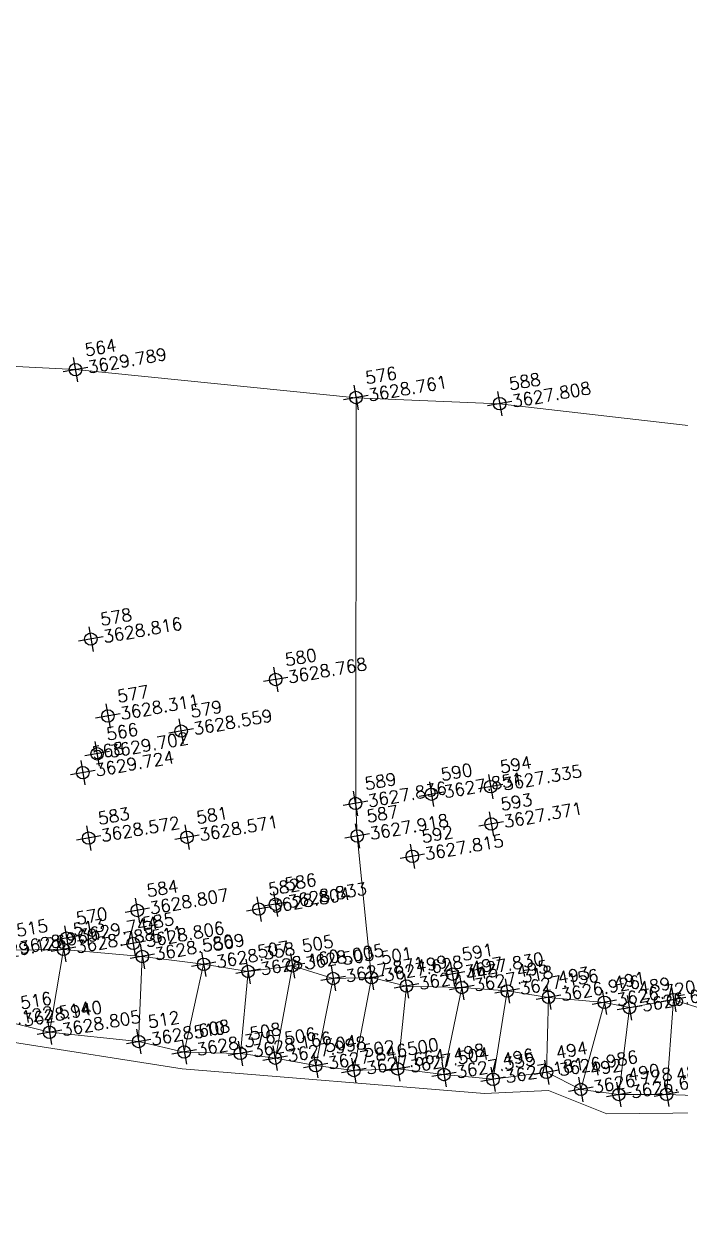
# Model space of a CAD drawing. Header units: millimetres. Extents: x 736950 to 738835, y 8500595 to 8502131.
# Drawn here: x 737855.19 to 737860.46, y 8501302.87 to 8501312.47 of the extents above; entities that cross this region are included whole.
import ezdxf

# ---------------------------------------------------------------- set-up
doc = ezdxf.new("R2010")
doc.units = ezdxf.units.MM
doc.layers.add('pista', color=251, linetype='Continuous', lineweight=5)
doc.styles.add('5mm', font='arial.ttf', dxfattribs={"height": 3})

msp = doc.modelspace()

# ---------------------------------------------------------------- hatches: boundary and pattern name
at = {"layer": 'pista'}
h = msp.add_hatch(dxfattribs=at)
h.set_pattern_fill('HONEY', color=256, scale=3, angle=9.94991650582834, style=0)
h.set_pattern_definition([(9.94991650582834, (1479841.21072825, -18.49207214638591), (0.4979252195647159, 0.4170677100899267), [0.375, -0.75]), (129.9499165058283, (1479841.21072825, -18.49207214638591), (-0.6101538418184378, 0.222682034283025), [0.3749999999999999, -0.7499999999999998]), (69.94991650582834, (1479841.21072825, -18.49207214638591), (-0.112228622253722, 0.6397497443729518), [-0.75, 0.375])])
h.paths.add_polyline_path([(737744.7999806425, 8501250.923935566), (737743.4751223363, 8501250.754223157), (737756.465848178, 8501242.026572531), (737763.5739612179, 8501242.006896213), (737770.002546867, 8501243.455222024), (737769.8468594846, 8501244.342704736), (737763.4750639071, 8501242.907173423), (737756.7405500773, 8501242.925815564)])
h.paths.add_polyline_path([(737794.2809870465, 8501256.017245878), (737809.7820272583, 8501263.709828075), (737823.391616501, 8501273.483615467), (737837.0791595323, 8501280.557800073), (737851.5530432165, 8501285.77819753), (737870.8510758049, 8501293.050216693, -0.9976846880626209), (737871.0089264096, 8501292.63424804), (737865.2748787645, 8501289.581801567, 0.7845063948290762), (737866.1540430214, 8501286.121818589), (737883.2588851704, 8501291.348365877), (737897.4188924351, 8501296.516943583), (737903.2981396064, 8501301.44146652, -0.5512150924587264), (737904.1219025984, 8501301.177325813), (737906.855912117, 8501297.98174819, 0.5618964424650519), (737910.2738656431, 8501298.536066804), (737914.22079628, 8501308.558674501), (737925.6412323939, 8501300.72656757, 0.340189525830376), (737928.7023693406, 8501300.894137181), (737936.9171069289, 8501306.117412793, -0.358727273887905), (737938.1716059428, 8501305.962964654), (737943.1732157968, 8501301.051021611, 0.3417074120720416), (737946.0555081918, 8501300.709858142), (737955.8779356404, 8501307.072689936), (737971.8320576148, 8501314.464803053), (737988.5677626224, 8501323.411181662), (738023.1375471824, 8501336.282937778), (738044.4246208373, 8501357.728329657), (738061.4456776979, 8501362.208386911), (738078.9085143938, 8501363.070318012), (738112.0997810266, 8501372.051506756), (738118.6561313582, 8501373.365123207), (738128.3493353954, 8501376.976906104), (738155.2251721952, 8501366.826195797), (738176.6167526407, 8501363.543890122), (738193.8053773039, 8501353.328603027), (738204.7313956148, 8501340.877429372), (738207.705198212, 8501335.751671141), (738214.35685511, 8501331.742925933), (738229.9282901662, 8501313.374534177), (738233.5603594936, 8501308.186787868), (738234.53883727, 8501308.358438132), (738230.6417003467, 8501313.924784988), (738214.9478837823, 8501332.43754055), (738208.3676942562, 8501336.403214611), (738205.4657963786, 8501341.405035153), (738194.387784551, 8501354.029418997), (738176.9261677533, 8501364.406946706), (738155.4549153853, 8501367.70147717), (738128.3514754312, 8501377.93815071), (738118.4090486554, 8501374.233504975), (738111.8936108743, 8501372.928085677), (738078.7671659255, 8501363.964436961), (738061.3074614278, 8501363.102660457), (738043.958527311, 8501358.536303693), (738022.6381405202, 8501337.057350922), (737988.196920163, 8501324.233464561), (737971.4304040315, 8501315.270615296), (737955.4419368334, 8501307.862588815), (737945.5806043665, 8501301.47455489, -0.3391433520832071), (737943.8038299843, 8501301.693147572), (737938.8116631231, 8501306.59581691, 0.3560082385246841), (737936.4342009705, 8501306.876887502), (737928.158540546, 8501301.61487459, -0.3502196171718997), (737926.1502499409, 8501301.468794718), (737914.5128481541, 8501309.44969617, 0.4302069892023044), (737913.4330382891, 8501309.014522241), (737909.4507249827, 8501298.90206584, -0.5704007069138802), (737907.5397775185, 8501298.566836312), (737904.9064502402, 8501301.644734057, 0.4931454261128044), (737902.7202336333, 8501302.131411942), (737896.9620044216, 8501297.308254998), (737882.9728831241, 8501292.20205278), (737866.0373022418, 8501287.027224885, -0.7384715771871906), (737865.6977918843, 8501288.787355538), (737871.5108758068, 8501291.881875956, 0.9119586051647783), (737870.5337161538, 8501293.892406015), (737851.2416702455, 8501286.62264278), (737836.7183275839, 8501281.384406622), (737822.9200107896, 8501274.252970394), (737809.3164408724, 8501264.483505804), (737793.8201376351, 8501256.79327439), (737778.9884914039, 8501246.402265295), (737769.846859484, 8501244.34270474), (737770.0025468671, 8501243.455222024), (737779.3594973255, 8501245.563292695)])
h.paths.add_polyline_path([(738260.5182952256, 8501271.251537092), (738234.538837269, 8501308.358438132), (738233.56035949, 8501308.186787868), (738259.6897886079, 8501270.86568047), (738269.3749442189, 8501234.589470252), (738274.5057655985, 8501215.583008338), (738279.7983711922, 8501189.602392923), (738280.7089290785, 8501189.641305126), (738275.382018582, 8501215.790318219), (738270.2441657205, 8501234.822827347)])

# ---------------------------------------------------------------- linework, layer by layer
at = {"linetype": 'Continuous', "extrusion": (0.9849591664230046, 0.172787269436437, 0)}
for points, elevation in [([(8245950.958062787, 0), (8245950.758062787, 0)], 2195675.732162654), ([(8245950.348062788, 0), (8245950.148062789, 0)], 2195677.911162654), ([(8245950.100062788, 0), (8245949.900062789, 0)], 2195679.039162654), ([(8245948.805062787, 0), (8245948.605062787, 0)], 2195675.480162655), ([(8245948.229062786, 0), (8245948.029062786, 0)], 2195676.885162654), ([(8245948.173062786, 0), (8245947.973062788, 0)], 2195675.508162654), ([(8245947.952062787, 0), (8245947.752062789, 0)], 2195676.066162654), ([(8245947.889062786, 0), (8245947.689062787, 0)], 2195675.370162654), ([(8245947.760062787, 0), (8245947.560062789, 0)], 2195675.231162655), ([(8245947.105062787, 0), (8245946.905062787, 0)], 2195677.958162655), ([(8245947.083062788, 0), (8245946.883062787, 0)], 2195678.436162654), ([(8245947.138062787, 0), (8245946.938062788, 0)], 2195677.344162654), ([(8245946.787062787, 0), (8245946.587062787, 0)], 2195678.389162654), ([(8245947.234062786, 0), (8245947.034062789, 0)], 2195675.186162655), ([(8245947.104062785, 0), (8245946.904062786, 0)], 2195675.965162654), ([(8245946.878062787, 0), (8245946.678062787, 0)], 2195677.313162655), ([(8245946.641062787, 0), (8245946.441062788, 0)], 2195677.720162654), ([(8245946.594062784, 0), (8245946.394062786, 0)], 2195675.471162654), ([(8245946.436062787, 0), (8245946.236062787, 0)], 2195676.434162654), ([(8245946.452062788, 0), (8245946.252062789, 0)], 2195676.572162654), ([(8245946.473062787, 0), (8245946.273062787, 0)], 2195674.873162654), ([(8245946.388062784, 0), (8245946.188062787, 0)], 2195674.833162654), ([(8245946.339062789, 0), (8245946.139062789, 0)], 2195675.392162655), ([(8245946.223062787, 0), (8245946.023062788, 0)], 2195675.446162654), ([(8245946.076062787, 0), (8245945.876062788, 0)], 2195675.920162654), ([(8245945.958062786, 0), (8245945.758062788, 0)], 2195676.262162656), ([(8245945.941062788, 0), (8245945.741062788, 0)], 2195676.621162654), ([(8245945.653062787, 0), (8245945.453062788, 0)], 2195677.874162654), ([(8245945.784062785, 0), (8245945.584062788, 0)], 2195676.925162655), ([(8245945.738062787, 0), (8245945.538062786, 0)], 2195677.229162655), ([(8245945.623062788, 0), (8245945.423062787, 0)], 2195677.494162655), ([(8245945.534062787, 0), (8245945.334062789, 0)], 2195677.929162655), ([(8245945.444062785, 0), (8245945.244062786, 0)], 2195678.284162654), ([(8245945.336062788, 0), (8245945.136062789, 0)], 2195678.602162655), ([(8245945.144062787, 0), (8245944.944062788, 0)], 2195679.587162654), ([(8245945.219062787, 0), (8245945.019062786, 0)], 2195679.036162654), ([(8245945.141062788, 0), (8245944.941062788, 0)], 2195679.227162655), ([(8245945.752062786, 0), (8245945.552062786, 0)], 2195674.607162654), ([(8245945.555062786, 0), (8245945.355062788, 0)], 2195675.299162654), ([(8245945.409062786, 0), (8245945.20906279, 0)], 2195675.645162655), ([(8245945.320062786, 0), (8245945.120062786, 0)], 2195676.087162654), ([(8245945.234062787, 0), (8245945.034062788, 0)], 2195676.355162653), ([(8245945.119062787, 0), (8245944.919062788, 0)], 2195676.666162654), ([(8245945.027062787, 0), (8245944.827062787, 0)], 2195676.960162655), ([(8245944.980062787, 0), (8245944.780062787, 0)], 2195677.310162654), ([(8245944.871062788, 0), (8245944.671062789, 0)], 2195677.668162653), ([(8245944.765062785, 0), (8245944.565062786, 0)], 2195678.049162655), ([(8245944.746062786, 0), (8245944.546062789, 0)], 2195678.482162654), ([(8245944.563062787, 0), (8245944.363062788, 0)], 2195678.729162654), ([(8245944.470062787, 0), (8245944.270062788, 0)], 2195679.022162655), ([(8245944.405062787, 0), (8245944.205062788, 0)], 2195679.400162654)]:
    msp.add_lwpolyline(points, dxfattribs=dict(at, elevation=elevation))
at = {"linetype": 'Continuous', "extrusion": (-0.172787269436437, 0.9849591664230046, 0)}
for points, elevation in [([(-2195675.832162654, 0), (-2195675.632162655, 0)], 8245950.858062787), ([(-2195678.011162654, 0), (-2195677.811162654, 0)], 8245950.248062787), ([(-2195679.139162655, 0), (-2195678.939162654, 0)], 8245950.000062787), ([(-2195675.580162654, 0), (-2195675.380162654, 0)], 8245948.705062789), ([(-2195676.985162654, 0), (-2195676.785162654, 0)], 8245948.129062788), ([(-2195675.608162655, 0), (-2195675.408162654, 0)], 8245948.073062787), ([(-2195676.166162654, 0), (-2195675.966162656, 0)], 8245947.85206279), ([(-2195675.470162656, 0), (-2195675.270162655, 0)], 8245947.789062787), ([(-2195675.331162655, 0), (-2195675.131162655, 0)], 8245947.660062787), ([(-2195678.058162655, 0), (-2195677.858162655, 0)], 8245947.005062786), ([(-2195678.536162655, 0), (-2195678.336162655, 0)], 8245946.983062788), ([(-2195677.444162655, 0), (-2195677.244162655, 0)], 8245947.038062787), ([(-2195678.489162655, 0), (-2195678.289162654, 0)], 8245946.687062787), ([(-2195675.286162653, 0), (-2195675.086162654, 0)], 8245947.134062787), ([(-2195676.065162655, 0), (-2195675.865162654, 0)], 8245947.004062788), ([(-2195677.413162654, 0), (-2195677.213162654, 0)], 8245946.778062786), ([(-2195677.820162655, 0), (-2195677.620162655, 0)], 8245946.541062787), ([(-2195676.672162654, 0), (-2195676.472162655, 0)], 8245946.352062787), ([(-2195675.571162655, 0), (-2195675.371162654, 0)], 8245946.494062787), ([(-2195676.534162655, 0), (-2195676.334162654, 0)], 8245946.336062788), ([(-2195674.973162655, 0), (-2195674.773162656, 0)], 8245946.373062788), ([(-2195674.933162654, 0), (-2195674.733162654, 0)], 8245946.288062787), ([(-2195675.492162656, 0), (-2195675.292162655, 0)], 8245946.239062788), ([(-2195675.546162655, 0), (-2195675.346162654, 0)], 8245946.123062788), ([(-2195676.020162655, 0), (-2195675.820162655, 0)], 8245945.976062788), ([(-2195676.362162654, 0), (-2195676.162162654, 0)], 8245945.858062787), ([(-2195676.721162654, 0), (-2195676.521162654, 0)], 8245945.841062789), ([(-2195677.329162654, 0), (-2195677.129162654, 0)], 8245945.638062787), ([(-2195677.974162654, 0), (-2195677.774162654, 0)], 8245945.553062788), ([(-2195677.025162654, 0), (-2195676.825162654, 0)], 8245945.684062786), ([(-2195677.594162655, 0), (-2195677.394162654, 0)], 8245945.523062789), ([(-2195678.029162655, 0), (-2195677.829162654, 0)], 8245945.434062786), ([(-2195678.384162655, 0), (-2195678.184162654, 0)], 8245945.344062787), ([(-2195678.702162655, 0), (-2195678.502162655, 0)], 8245945.236062787), ([(-2195679.687162654, 0), (-2195679.487162655, 0)], 8245945.04406279), ([(-2195679.136162654, 0), (-2195678.936162655, 0)], 8245945.119062788), ([(-2195679.327162655, 0), (-2195679.127162655, 0)], 8245945.041062786), ([(-2195674.707162655, 0), (-2195674.507162655, 0)], 8245945.652062788), ([(-2195675.399162654, 0), (-2195675.199162654, 0)], 8245945.455062787), ([(-2195675.745162655, 0), (-2195675.545162655, 0)], 8245945.309062786), ([(-2195676.187162654, 0), (-2195675.987162653, 0)], 8245945.220062787), ([(-2195676.455162655, 0), (-2195676.255162654, 0)], 8245945.134062788), ([(-2195676.766162656, 0), (-2195676.566162655, 0)], 8245945.019062788), ([(-2195677.060162654, 0), (-2195676.860162655, 0)], 8245944.927062788), ([(-2195677.410162654, 0), (-2195677.210162654, 0)], 8245944.880062786), ([(-2195678.582162653, 0), (-2195678.382162654, 0)], 8245944.64606279), ([(-2195677.768162654, 0), (-2195677.568162654, 0)], 8245944.771062788), ([(-2195678.149162654, 0), (-2195677.949162655, 0)], 8245944.665062788), ([(-2195678.829162655, 0), (-2195678.629162655, 0)], 8245944.463062787), ([(-2195679.122162655, 0), (-2195678.922162654, 0)], 8245944.370062787), ([(-2195679.500162655, 0), (-2195679.300162654, 0)], 8245944.305062789)]:
    msp.add_lwpolyline(points, dxfattribs=dict(at, elevation=elevation))
at = {"linetype": 'Continuous'}
for centre in [(737855.606214435, 8501309.697850818), (737857.8578406929, 8501309.473529186), (737859.0117258753, 8501309.424163353), (737855.7300157159, 8501307.533691341), (737857.2134088122, 8501307.209120974), (737855.866796127, 8501306.91603519), (737856.4545893283, 8501306.794774512), (737855.7799433466, 8501306.612462144), (737855.6653235801, 8501306.461384982), (737858.93909469, 8501306.348350823), (737858.4644828886, 8501306.28742761), (737857.8540159805, 8501306.21383988), (737858.9439466409, 8501306.04868191), (737855.7118865214, 8501305.935521033), (737856.5016320571, 8501305.942077624), (737857.8684069364, 8501305.95239409), (737858.3102358999, 8501305.789283188), (737857.0789998021, 8501305.36516213), (737857.2121595707, 8501305.40476612), (737856.1031837363, 8501305.354391538), (737855.5350854143, 8501305.131884692), (737856.0694327158, 8501305.089576757), (737855.5103739657, 8501305.04125167), (737856.142663834, 8501304.984652005), (737856.6349342074, 8501304.921764174), (737857.3487168645, 8501304.909918563), (737856.9921791403, 8501304.864632238), (737857.6752720526, 8501304.807807302), (737857.9826478537, 8501304.81502651), (737858.6326334337, 8501304.842752771), (737858.2635325685, 8501304.747544834), (737858.7073678732, 8501304.735045929), (737859.0725792315, 8501304.707739085), (737859.4044572712, 8501304.656309847), (737859.8521456601, 8501304.6160593), (737860.4078172059, 8501304.637393149), (737860.0537502678, 8501304.572234852), (737855.3976658974, 8501304.375767719), (737856.1132967325, 8501304.301299555), (737856.4793195457, 8501304.21727991), (737856.9300495641, 8501304.205990518), (737857.2088783258, 8501304.167591019), (737857.5350711625, 8501304.108057555), (737857.8405455863, 8501304.068240767), (737858.1934022963, 8501304.08242323), (737858.5648514901, 8501304.036920525), (737859.3882066602, 8501304.054449467), (737858.9584363832, 8501303.998346804), (737859.6631116447, 8501303.916880395), (737859.9677738965, 8501303.875905862), (737860.3513196339, 8501303.877197105)]:
    msp.add_circle(centre, 0.05, dxfattribs=at)
at = {"layer": 'pista'}
for p, q in [((737855.5103739657, 8501305.04125167), (737855.3976658974, 8501304.375767719)), ((737856.142663834, 8501304.984652005), (737856.1132967328, 8501304.301299555)), ((737856.6349342074, 8501304.921764174), (737856.4793195457, 8501304.21727991)), ((737856.9921791403, 8501304.864632238), (737856.9300495641, 8501304.205990518)), ((737857.3487168645, 8501304.909918563), (737857.213094213, 8501304.166821577)), ((737857.6752720526, 8501304.807807302), (737857.5350711625, 8501304.108057555)), ((737857.9833390028, 8501304.811086673), (737857.8405455863, 8501304.068240767)), ((737858.2635325685, 8501304.747544834), (737858.1939206581, 8501304.079468353)), ((737858.7073678732, 8501304.735045929), (737858.5648514901, 8501304.036920525)), ((737859.0725792315, 8501304.707739085), (737858.9584363832, 8501303.998346804)), ((737859.4044572712, 8501304.656309847), (737859.3882066602, 8501304.054449467)), ((737859.8521456601, 8501304.6160593), (737859.6631116447, 8501303.916880395)), ((737860.0537502678, 8501304.572234852), (737859.9677738965, 8501303.875905862)), ((737860.4078172059, 8501304.637393149), (737860.3513196339, 8501303.877197105)), ((737855.0997865202, 8501304.295726838), (737856.4633737538, 8501304.083068715)), ((737856.4633737538, 8501304.083068715), (737858.8908347758, 8501303.885490805)), ((737858.8908347758, 8501303.885490805), (737859.403590731, 8501303.907847889)), ((737859.403590731, 8501303.907847889), (737859.8732892612, 8501303.719874864)), ((737859.8732892612, 8501303.719874864), (737860.6671551458, 8501303.729513833))]:
    msp.add_line(p, q, dxfattribs=at)
for points in [[(737857.8584652804, 8501309.469968777), (737855.606214435, 8501309.697850818), (737853.6435246352, 8501309.797217565), (737853.7053801657, 8501306.46985917), (737853.6558234722, 8501305.129130729)], [(737861.1991395064, 8501309.17233284), (737859.0117258753, 8501309.424163353), (737857.8584652804, 8501309.469968777), (737857.8566320674, 8501306.198927097), (737857.8684069364, 8501305.95239409), (737857.9833390028, 8501304.811086673)], [(737860.7220345221, 8501304.536163317), (737860.4078172059, 8501304.637393149), (737860.0532319059, 8501304.57518973), (737859.8521456601, 8501304.6160593), (737859.4044572712, 8501304.656309847), (737859.0725792315, 8501304.707739085), (737858.7073678732, 8501304.735045929), (737858.2635325685, 8501304.747544834), (737857.9826478537, 8501304.81502651), (737857.6752720526, 8501304.807807302), (737857.3487168645, 8501304.909918563), (737856.9921791403, 8501304.864632238), (737856.6349342074, 8501304.921764174), (737856.142663834, 8501304.984652005), (737855.5103739657, 8501305.04125167), (737855.0555138291, 8501305.035572207)], [(737855.0875954756, 8501304.453358527), (737855.3976658974, 8501304.375767719), (737856.1132967328, 8501304.301299555), (737856.4793195457, 8501304.21727991), (737856.9300495641, 8501304.205990518), (737857.2088783258, 8501304.167591019), (737857.5350711625, 8501304.108057555), (737857.8405455863, 8501304.068240767), (737858.1934022963, 8501304.08242323), (737858.5648514901, 8501304.036920525), (737858.9584363832, 8501303.998346804), (737859.3882066602, 8501304.054449467), (737859.6631116447, 8501303.916880395), (737859.9677738965, 8501303.875905862), (737860.3513196339, 8501303.877197105), (737860.8001314986, 8501303.859479595)]]:
    msp.add_lwpolyline(points, dxfattribs=at)

# ---------------------------------------------------------------- texts
at = {"color": 2, "char_height": 0.1, "attachment_point": 1, "rotation": 9.94991650582834, "style": '5mm'}
for s, insert, width in [('\\Ftxt.shx;\\W1.0000000000;\\T1.0000000000;\\o\\l564', (737855.6718807705, 8501309.902271785), 0.4), ('\\Ftxt.shx;\\W1.0000000000;\\T1.0000000000;\\o\\l576', (737857.9235070284, 8501309.677950155), 0.4), ('\\Ftxt.shx;\\W1.0000000000;\\T1.0000000000;\\o\\l588', (737859.0773922108, 8501309.628584322), 0.4), ('\\Ftxt.shx;\\W1.0000000000;\\T1.0000000000;\\o\\l578', (737855.7956820515, 8501307.738112308), 0.4), ('\\Ftxt.shx;\\W1.0000000000;\\T1.0000000000;\\o\\l580', (737857.2790751477, 8501307.413541941), 0.3833333333333333), ('\\Ftxt.shx;\\W1.0000000000;\\T1.0000000000;\\o\\l577', (737855.9324624626, 8501307.12045616), 0.4), ('\\Ftxt.shx;\\W1.0000000000;\\T1.0000000000;\\o\\l579', (737856.5202556638, 8501306.99919548), 0.4), ('\\Ftxt.shx;\\W1.0000000000;\\T1.0000000000;\\o\\l566', (737855.8456096821, 8501306.816883111), 0.4), ('\\Ftxt.shx;\\W1.0000000000;\\T1.0000000000;\\o\\l568', (737855.7309899156, 8501306.66580595), 0.4), ('\\Ftxt.shx;\\W1.0000000000;\\T1.0000000000;\\o\\l594', (737859.0047610255, 8501306.552771792), 0.4), ('\\Ftxt.shx;\\W1.0000000000;\\T1.0000000000;\\o\\l590', (737858.5301492241, 8501306.491848579), 0.3833333333333333), ('\\Ftxt.shx;\\W1.0000000000;\\T1.0000000000;\\o\\l589', (737857.919682316, 8501306.418260848), 0.4), ('\\Ftxt.shx;\\W1.0000000000;\\T1.0000000000;\\o\\l593', (737859.0096129765, 8501306.253102876), 0.4), ('\\Ftxt.shx;\\W1.0000000000;\\T1.0000000000;\\o\\l583', (737855.777552857, 8501306.139942002), 0.4), ('\\Ftxt.shx;\\W1.0000000000;\\T1.0000000000;\\o\\l581', (737856.5672983926, 8501306.14649859), 0.3666666666666667), ('\\Ftxt.shx;\\W1.0000000000;\\T1.0000000000;\\o\\l587', (737857.9340732719, 8501306.15681506), 0.4), ('\\Ftxt.shx;\\W1.0000000000;\\T1.0000000000;\\o\\l592', (737858.3759022354, 8501305.993704155), 0.4), ('\\Ftxt.shx;\\W1.0000000000;\\T1.0000000000;\\o\\l582', (737857.1446661376, 8501305.569583097), 0.4), ('\\Ftxt.shx;\\W1.0000000000;\\T1.0000000000;\\o\\l586', (737857.2778259062, 8501305.609187089), 0.4), ('\\Ftxt.shx;\\W1.0000000000;\\T1.0000000000;\\o\\l584', (737856.1688500718, 8501305.558812506), 0.4), ('\\Ftxt.shx;\\W1.0000000000;\\T1.0000000000;\\o\\l570', (737855.6007517498, 8501305.33630566), 0.3833333333333333), ('\\Ftxt.shx;\\W1.0000000000;\\T1.0000000000;\\o\\l585', (737856.1350990513, 8501305.293997725), 0.4), ('\\Ftxt.shx;\\W1.0000000000;\\T1.0000000000;\\o\\l515', (737855.1211801646, 8501305.239993175), 0.3666666666666667), ('\\Ftxt.shx;\\W1.0000000000;\\T1.0000000000;\\o\\l513', (737855.5760403012, 8501305.24567264), 0.3666666666666667), ('\\Ftxt.shx;\\W1.0000000000;\\T1.0000000000;\\o\\l511', (737856.2083301696, 8501305.189072974), 0.3333333333333333), ('\\Ftxt.shx;\\W1.0000000000;\\T1.0000000000;\\o\\l509', (737856.700600543, 8501305.126185142), 0.3833333333333333), ('\\Ftxt.shx;\\W1.0000000000;\\T1.0000000000;\\o\\l505', (737857.4143832, 8501305.11433953), 0.3833333333333333), ('\\Ftxt.shx;\\W1.0000000000;\\T1.0000000000;\\o\\l507', (737857.0578454759, 8501305.069053207), 0.3833333333333333), ('\\Ftxt.shx;\\W1.0000000000;\\T1.0000000000;\\o\\l503', (737857.7409383882, 8501305.01222827), 0.3833333333333333), ('\\Ftxt.shx;\\W1.0000000000;\\T1.0000000000;\\o\\l501', (737858.0483141891, 8501305.019447478), 0.35), ('\\Ftxt.shx;\\W1.0000000000;\\T1.0000000000;\\o\\l591', (737858.6982997692, 8501305.047173738), 0.3666666666666667), ('\\Ftxt.shx;\\W1.0000000000;\\T1.0000000000;\\o\\l499', (737858.329198904, 8501304.951965801), 0.4), ('\\Ftxt.shx;\\W1.0000000000;\\T1.0000000000;\\o\\l497', (737858.7730342087, 8501304.939466897), 0.4), ('\\Ftxt.shx;\\W1.0000000000;\\T1.0000000000;\\o\\l495', (737859.138245567, 8501304.912160052), 0.4), ('\\Ftxt.shx;\\W1.0000000000;\\T1.0000000000;\\o\\l493', (737859.4701236067, 8501304.860730816), 0.4), ('\\Ftxt.shx;\\W1.0000000000;\\T1.0000000000;\\o\\l491', (737859.9178119956, 8501304.820480267), 0.3666666666666667), ('\\Ftxt.shx;\\W1.0000000000;\\T1.0000000000;\\o\\l489', (737860.1194166034, 8501304.776655821), 0.4), ('\\Ftxt.shx;\\W1.0000000000;\\T1.0000000000;\\o\\l516', (737855.1532618111, 8501304.657779496), 0.3666666666666667), ('\\Ftxt.shx;\\W1.0000000000;\\T1.0000000000;\\o\\l514', (737855.4633322329, 8501304.580188686), 0.3666666666666667), ('\\Ftxt.shx;\\W1.0000000000;\\T1.0000000000;\\o\\l512', (737856.178963068, 8501304.505720522), 0.3666666666666667), ('\\Ftxt.shx;\\W1.0000000000;\\T1.0000000000;\\o\\l510', (737856.5449858812, 8501304.421700878), 0.35), ('\\Ftxt.shx;\\W1.0000000000;\\T1.0000000000;\\o\\l508', (737856.9957158996, 8501304.410411485), 0.3833333333333333), ('\\Ftxt.shx;\\W1.0000000000;\\T1.0000000000;\\o\\l506', (737857.2745446613, 8501304.372011986), 0.3833333333333333), ('\\Ftxt.shx;\\W1.0000000000;\\T1.0000000000;\\o\\l504', (737857.600737498, 8501304.312478522), 0.3833333333333333), ('\\Ftxt.shx;\\W1.0000000000;\\T1.0000000000;\\o\\l502', (737857.9062119218, 8501304.272661736), 0.3833333333333333), ('\\Ftxt.shx;\\W1.0000000000;\\T1.0000000000;\\o\\l500', (737858.2590686318, 8501304.2868442), 0.3666666666666667), ('\\Ftxt.shx;\\W1.0000000000;\\T1.0000000000;\\o\\l498', (737858.6305178256, 8501304.241341494), 0.4), ('\\Ftxt.shx;\\W1.0000000000;\\T1.0000000000;\\o\\l494', (737859.4538729957, 8501304.258870436), 0.4), ('\\Ftxt.shx;\\W1.0000000000;\\T1.0000000000;\\o\\l496', (737859.0241027187, 8501304.20276777), 0.4), ('\\Ftxt.shx;\\W1.0000000000;\\T1.0000000000;\\o\\l492', (737859.7287779802, 8501304.121301362), 0.4), ('\\Ftxt.shx;\\W1.0000000000;\\T1.0000000000;\\o\\l490', (737860.033440232, 8501304.08032683), 0.3833333333333333), ('\\Ftxt.shx;\\W1.0000000000;\\T1.0000000000;\\o\\l488', (737860.4169859694, 8501304.081618072), 0.4)]:
    msp.add_mtext(s, dxfattribs=dict(at, insert=insert, width=width))
at = {"color": 1, "char_height": 0.1, "attachment_point": 1, "rotation": 9.94991650582834, "style": '5mm'}
for s, insert, width in [('\\Ftxt.shx;\\W1.0000000000;\\T1.0000000000;\\o\\l3629.789', (737855.6960709883, 8501309.7643775), 0.8333333333333334), ('\\Ftxt.shx;\\W1.0000000000;\\T1.0000000000;\\o\\l3628.761', (737857.9476972462, 8501309.540055871), 0.7999999999999999), ('\\Ftxt.shx;\\W1.0000000000;\\T1.0000000000;\\o\\l3627.808', (737859.1015824287, 8501309.490690038), 0.8166666666666668), ('\\Ftxt.shx;\\W1.0000000000;\\T1.0000000000;\\o\\l3628.816', (737855.8198722693, 8501307.600218026), 0.7999999999999999), ('\\Ftxt.shx;\\W1.0000000000;\\T1.0000000000;\\o\\l3628.768', (737857.3032653655, 8501307.275647657), 0.8333333333333334), ('\\Ftxt.shx;\\W1.0000000000;\\T1.0000000000;\\o\\l3628.311', (737855.9566526803, 8501306.982561875), 0.7666666666666666), ('\\Ftxt.shx;\\W1.0000000000;\\T1.0000000000;\\o\\l3628.559', (737856.5444458816, 8501306.861301197), 0.8333333333333334), ('\\Ftxt.shx;\\W1.0000000000;\\T1.0000000000;\\o\\l3629.702', (737855.8697999, 8501306.678988827), 0.8166666666666668), ('\\Ftxt.shx;\\W1.0000000000;\\T1.0000000000;\\o\\l3629.724', (737855.7551801334, 8501306.527911667), 0.8333333333333334), ('\\Ftxt.shx;\\W1.0000000000;\\T1.0000000000;\\o\\l3627.335', (737859.0289512434, 8501306.414877508), 0.8333333333333334), ('\\Ftxt.shx;\\W1.0000000000;\\T1.0000000000;\\o\\l3627.836', (737857.9438725339, 8501306.280366564), 0.8333333333333334), ('\\Ftxt.shx;\\W1.0000000000;\\T1.0000000000;\\o\\l3627.851', (737858.5543394419, 8501306.353954295), 0.7999999999999999), ('\\Ftxt.shx;\\W1.0000000000;\\T1.0000000000;\\o\\l3627.371', (737859.0338031943, 8501306.115208592), 0.7999999999999999), ('\\Ftxt.shx;\\W1.0000000000;\\T1.0000000000;\\o\\l3628.572', (737855.8017430747, 8501306.002047718), 0.8333333333333334), ('\\Ftxt.shx;\\W1.0000000000;\\T1.0000000000;\\o\\l3628.571', (737856.5914886105, 8501306.008604307), 0.7999999999999999), ('\\Ftxt.shx;\\W1.0000000000;\\T1.0000000000;\\o\\l3627.918', (737857.9582634897, 8501306.018920776), 0.7999999999999999), ('\\Ftxt.shx;\\W1.0000000000;\\T1.0000000000;\\o\\l3627.815', (737858.4000924532, 8501305.855809871), 0.7999999999999999), ('\\Ftxt.shx;\\W1.0000000000;\\T1.0000000000;\\o\\l3628.807', (737856.1930402897, 8501305.420918223), 0.8166666666666668), ('\\Ftxt.shx;\\W1.0000000000;\\T1.0000000000;\\o\\l3628.804', (737857.1688563555, 8501305.431688813), 0.8166666666666668), ('\\Ftxt.shx;\\W1.0000000000;\\T1.0000000000;\\o\\l3628.833', (737857.302016124, 8501305.471292805), 0.8333333333333334), ('\\Ftxt.shx;\\W1.0000000000;\\T1.0000000000;\\o\\l3629.744', (737855.6249419677, 8501305.198411375), 0.8333333333333334), ('\\Ftxt.shx;\\W1.0000000000;\\T1.0000000000;\\o\\l3628.806', (737856.1592892691, 8501305.156103441), 0.8166666666666668), ('\\Ftxt.shx;\\W1.0000000000;\\T1.0000000000;\\o\\l3629.126', (737854.8900239128, 8501305.047151823), 0.7999999999999999), ('\\Ftxt.shx;\\W1.0000000000;\\T1.0000000000;\\o\\l3628.969', (737855.1453703825, 8501305.102098892), 0.8333333333333334), ('\\Ftxt.shx;\\W1.0000000000;\\T1.0000000000;\\o\\l3628.788', (737855.6002305191, 8501305.107778355), 0.8333333333333334), ('\\Ftxt.shx;\\W1.0000000000;\\T1.0000000000;\\o\\l3628.586', (737856.2325203874, 8501305.05117869), 0.8333333333333334), ('\\Ftxt.shx;\\W1.0000000000;\\T1.0000000000;\\o\\l3628.358', (737856.7247907608, 8501304.988290858), 0.8333333333333334), ('\\Ftxt.shx;\\W1.0000000000;\\T1.0000000000;\\o\\l3628.160', (737857.0820356937, 8501304.931158923), 0.7833333333333333), ('\\Ftxt.shx;\\W1.0000000000;\\T1.0000000000;\\o\\l3628.005', (737857.4385734178, 8501304.976445246), 0.8000000000000002), ('\\Ftxt.shx;\\W1.0000000000;\\T1.0000000000;\\o\\l3627.871', (737857.765128606, 8501304.874333987), 0.7999999999999999), ('\\Ftxt.shx;\\W1.0000000000;\\T1.0000000000;\\o\\l3627.628', (737858.0725044069, 8501304.881553194), 0.8333333333333334), ('\\Ftxt.shx;\\W1.0000000000;\\T1.0000000000;\\o\\l3627.830', (737858.722489987, 8501304.909279454), 0.8166666666666668), ('\\Ftxt.shx;\\W1.0000000000;\\T1.0000000000;\\o\\l3627.443', (737858.3533891218, 8501304.814071517), 0.8333333333333334), ('\\Ftxt.shx;\\W1.0000000000;\\T1.0000000000;\\o\\l3627.318', (737858.7972244265, 8501304.801572613), 0.7999999999999999), ('\\Ftxt.shx;\\W1.0000000000;\\T1.0000000000;\\o\\l3627.156', (737859.1624357847, 8501304.774265768), 0.7999999999999999), ('\\Ftxt.shx;\\W1.0000000000;\\T1.0000000000;\\o\\l3626.926', (737859.4943138246, 8501304.722836532), 0.8333333333333334), ('\\Ftxt.shx;\\W1.0000000000;\\T1.0000000000;\\o\\l3626.720', (737859.9420022134, 8501304.682585983), 0.8166666666666668), ('\\Ftxt.shx;\\W1.0000000000;\\T1.0000000000;\\o\\l3626.600', (737860.1436068212, 8501304.638761537), 0.8000000000000002), ('\\Ftxt.shx;\\W1.0000000000;\\T1.0000000000;\\o\\l3629.122', (737854.78291573, 8501304.477070393), 0.7999999999999999), ('\\Ftxt.shx;\\W1.0000000000;\\T1.0000000000;\\o\\l3628.940', (737855.177452029, 8501304.519885212), 0.8166666666666668), ('\\Ftxt.shx;\\W1.0000000000;\\T1.0000000000;\\o\\l3628.805', (737855.4875224507, 8501304.442294402), 0.8166666666666668), ('\\Ftxt.shx;\\W1.0000000000;\\T1.0000000000;\\o\\l3628.608', (737856.2031532859, 8501304.367826238), 0.8166666666666668), ('\\Ftxt.shx;\\W1.0000000000;\\T1.0000000000;\\o\\l3628.376', (737856.569176099, 8501304.283806594), 0.8333333333333334), ('\\Ftxt.shx;\\W1.0000000000;\\T1.0000000000;\\o\\l3628.166', (737857.0199061175, 8501304.2725172), 0.7999999999999999), ('\\Ftxt.shx;\\W1.0000000000;\\T1.0000000000;\\o\\l3627.998', (737857.2987348791, 8501304.234117702), 0.8333333333333334), ('\\Ftxt.shx;\\W1.0000000000;\\T1.0000000000;\\o\\l3627.846', (737857.6249277159, 8501304.174584238), 0.8333333333333334), ('\\Ftxt.shx;\\W1.0000000000;\\T1.0000000000;\\o\\l3627.664', (737857.9304021397, 8501304.134767452), 0.8333333333333334), ('\\Ftxt.shx;\\W1.0000000000;\\T1.0000000000;\\o\\l3627.504', (737858.2832588495, 8501304.148949916), 0.8166666666666668), ('\\Ftxt.shx;\\W1.0000000000;\\T1.0000000000;\\o\\l3627.335', (737858.6547080434, 8501304.10344721), 0.8333333333333334), ('\\Ftxt.shx;\\W1.0000000000;\\T1.0000000000;\\o\\l3627.181', (737859.0482929365, 8501304.064873487), 0.7666666666666666), ('\\Ftxt.shx;\\W1.0000000000;\\T1.0000000000;\\o\\l3626.986', (737859.4780632135, 8501304.120976152), 0.8333333333333334), ('\\Ftxt.shx;\\W1.0000000000;\\T1.0000000000;\\o\\l3626.728', (737859.752968198, 8501303.983407078), 0.8333333333333334), ('\\Ftxt.shx;\\W1.0000000000;\\T1.0000000000;\\o\\l3626.608', (737860.0576304499, 8501303.942432547), 0.8166666666666668)]:
    msp.add_mtext(s, dxfattribs=dict(at, insert=insert, width=width))

doc.saveas('drawing.dxf')
